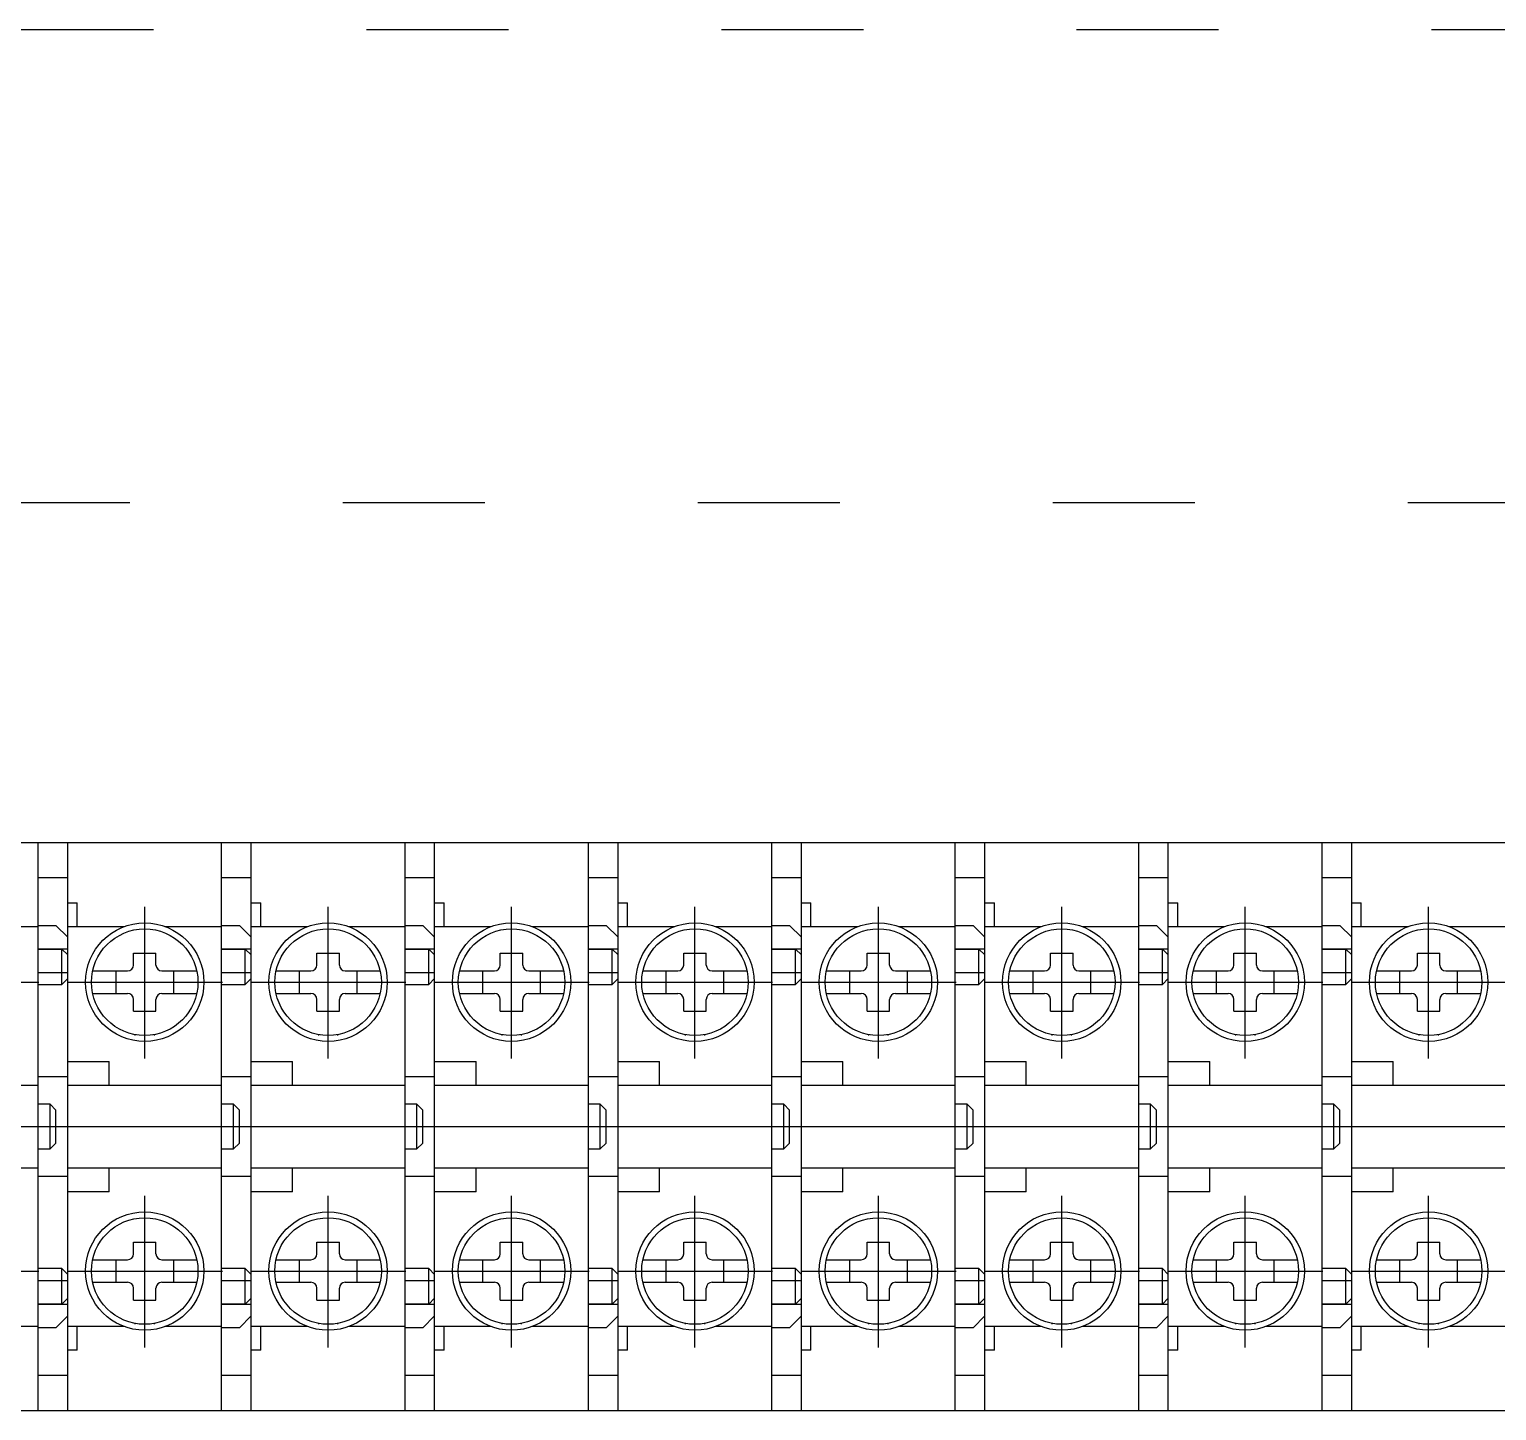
# Model space of a CAD drawing. Header units: millimetres. Extents: x 14879 to 38758, y -20740 to 1136.
# Drawn here: x 35163.6 to 35287.6, y -7659.7 to -7543 of the extents above; entities that cross this region are included whole.
import ezdxf

# ---------------------------------------------------------------- set-up
doc = ezdxf.new("R2010")
doc.units = ezdxf.units.MM
doc.linetypes.add('ACAD_ISO03W100', pattern=[30, 12, -18])
doc.linetypes.add('CENTER', pattern=[50.8, 31.75, -6.35, 6.35, -6.35])

msp = doc.modelspace()

# ---------------------------------------------------------------- linework, layer by layer
at = {"color": 3}
for p, q in [((35148.88, -7611.69), (35164.38, -7611.69)), ((35164.38, -7659.69), (35164.38, -7611.69)), ((35164.38, -7611.69), (35179.88, -7611.69)), ((35164.38, -7659.69), (35164.38, -7611.69)), ((35166.88, -7632.19), (35166.88, -7611.69)), ((35179.88, -7659.69), (35179.88, -7611.69)), ((35179.88, -7611.69), (35195.38, -7611.69)), ((35179.88, -7659.69), (35179.88, -7611.69)), ((35182.38, -7632.19), (35182.38, -7611.69)), ((35195.38, -7659.69), (35195.38, -7611.69)), ((35195.38, -7611.69), (35210.88, -7611.69)), ((35195.38, -7659.69), (35195.38, -7611.69)), ((35197.88, -7632.19), (35197.88, -7611.69)), ((35210.88, -7659.69), (35210.88, -7611.69)), ((35210.88, -7611.69), (35226.38, -7611.69)), ((35210.88, -7659.69), (35210.88, -7611.69)), ((35213.38, -7632.19), (35213.38, -7611.69)), ((35226.38, -7659.69), (35226.38, -7611.69)), ((35226.38, -7611.69), (35241.88, -7611.69)), ((35226.38, -7659.69), (35226.38, -7611.69)), ((35228.88, -7632.19), (35228.88, -7611.69)), ((35241.88, -7659.69), (35241.88, -7611.69)), ((35241.88, -7611.69), (35257.38, -7611.69)), ((35241.88, -7659.69), (35241.88, -7611.69)), ((35244.38, -7632.19), (35244.38, -7611.69)), ((35257.38, -7659.69), (35257.38, -7611.69)), ((35257.38, -7611.69), (35272.88, -7611.69)), ((35257.38, -7659.69), (35257.38, -7611.69)), ((35259.88, -7632.19), (35259.88, -7611.69)), ((35272.88, -7659.69), (35272.88, -7611.69)), ((35272.88, -7611.69), (35288.38, -7611.69)), ((35272.88, -7659.69), (35272.88, -7611.69)), ((35275.38, -7632.19), (35275.38, -7611.69)), ((35166.88, -7614.68), (35164.38, -7614.68)), ((35182.38, -7614.68), (35179.88, -7614.68)), ((35197.88, -7614.68), (35195.38, -7614.68)), ((35213.38, -7614.68), (35210.88, -7614.68)), ((35228.88, -7614.68), (35226.38, -7614.68)), ((35244.38, -7614.68), (35241.88, -7614.68)), ((35259.88, -7614.68), (35257.38, -7614.68)), ((35275.38, -7614.68), (35272.88, -7614.68)), ((35166.88, -7616.79), (35167.68, -7616.79)), ((35167.68, -7618.79), (35167.68, -7616.79)), ((35182.38, -7616.79), (35183.18, -7616.79)), ((35183.18, -7618.79), (35183.18, -7616.79)), ((35197.88, -7616.79), (35198.68, -7616.79)), ((35198.68, -7618.79), (35198.68, -7616.79)), ((35213.38, -7616.79), (35214.18, -7616.79)), ((35214.18, -7618.79), (35214.18, -7616.79)), ((35228.88, -7616.79), (35229.68, -7616.79)), ((35229.68, -7618.79), (35229.68, -7616.79)), ((35244.38, -7616.79), (35245.18, -7616.79)), ((35245.18, -7618.79), (35245.18, -7616.79)), ((35259.88, -7616.79), (35260.68, -7616.79)), ((35260.68, -7618.79), (35260.68, -7616.79)), ((35275.38, -7616.79), (35276.18, -7616.79)), ((35276.18, -7618.79), (35276.18, -7616.79)), ((35159.59, -7618.79), (35164.38, -7618.79)), ((35164.38, -7618.69), (35165.88, -7618.69)), ((35166.88, -7619.69), (35165.88, -7618.69)), ((35166.88, -7618.79), (35171.67, -7618.79)), ((35166.88, -7651.69), (35166.88, -7619.69)), ((35175.09, -7618.79), (35179.88, -7618.79)), ((35179.88, -7618.69), (35181.38, -7618.69)), ((35182.38, -7619.69), (35181.38, -7618.69)), ((35182.38, -7618.79), (35187.17, -7618.79)), ((35182.38, -7651.69), (35182.38, -7619.69)), ((35190.59, -7618.79), (35195.38, -7618.79)), ((35195.38, -7618.69), (35196.88, -7618.69)), ((35197.88, -7619.69), (35196.88, -7618.69)), ((35197.88, -7618.79), (35202.67, -7618.79)), ((35197.88, -7651.69), (35197.88, -7619.69)), ((35206.09, -7618.79), (35210.88, -7618.79)), ((35210.88, -7618.69), (35212.38, -7618.69)), ((35213.38, -7619.69), (35212.38, -7618.69)), ((35213.38, -7618.79), (35218.17, -7618.79)), ((35213.38, -7651.69), (35213.38, -7619.69)), ((35221.59, -7618.79), (35226.38, -7618.79)), ((35226.38, -7618.69), (35227.88, -7618.69)), ((35228.88, -7619.69), (35227.88, -7618.69)), ((35228.88, -7618.79), (35233.67, -7618.79)), ((35228.88, -7651.69), (35228.88, -7619.69)), ((35237.09, -7618.79), (35241.88, -7618.79)), ((35241.88, -7618.69), (35243.38, -7618.69)), ((35244.38, -7619.69), (35243.38, -7618.69)), ((35244.38, -7618.79), (35249.17, -7618.79)), ((35244.38, -7651.69), (35244.38, -7619.69)), ((35252.59, -7618.79), (35257.38, -7618.79)), ((35257.38, -7618.69), (35258.88, -7618.69)), ((35259.88, -7619.69), (35258.88, -7618.69)), ((35259.88, -7618.79), (35264.67, -7618.79)), ((35259.88, -7651.69), (35259.88, -7619.69)), ((35268.09, -7618.79), (35272.88, -7618.79)), ((35272.88, -7618.69), (35274.38, -7618.69)), ((35275.38, -7619.69), (35274.38, -7618.69)), ((35275.38, -7618.79), (35280.17, -7618.79)), ((35275.38, -7651.69), (35275.38, -7619.69)), ((35283.59, -7618.79), (35288.38, -7618.79)), ((35164.38, -7620.69), (35166.38, -7620.69)), ((35166.88, -7620.69), (35164.38, -7620.69)), ((35166.38, -7623.69), (35166.38, -7620.69)), ((35166.38, -7620.69), (35166.88, -7621.19)), ((35179.88, -7620.69), (35181.88, -7620.69)), ((35182.38, -7620.69), (35179.88, -7620.69)), ((35181.88, -7623.69), (35181.88, -7620.69)), ((35181.88, -7620.69), (35182.38, -7621.19)), ((35195.38, -7620.69), (35197.38, -7620.69)), ((35197.88, -7620.69), (35195.38, -7620.69)), ((35197.38, -7623.69), (35197.38, -7620.69)), ((35197.38, -7620.69), (35197.88, -7621.19)), ((35210.88, -7620.69), (35212.88, -7620.69)), ((35213.38, -7620.69), (35210.88, -7620.69)), ((35212.88, -7623.69), (35212.88, -7620.69)), ((35212.88, -7620.69), (35213.38, -7621.19)), ((35226.38, -7620.69), (35228.38, -7620.69)), ((35228.88, -7620.69), (35226.38, -7620.69)), ((35228.38, -7623.69), (35228.38, -7620.69)), ((35228.38, -7620.69), (35228.88, -7621.19)), ((35241.88, -7620.69), (35243.88, -7620.69)), ((35244.38, -7620.69), (35241.88, -7620.69)), ((35243.88, -7623.69), (35243.88, -7620.69)), ((35243.88, -7620.69), (35244.38, -7621.19)), ((35257.38, -7620.69), (35259.38, -7620.69)), ((35259.88, -7620.69), (35257.38, -7620.69)), ((35259.38, -7623.69), (35259.38, -7620.69)), ((35259.38, -7620.69), (35259.88, -7621.19)), ((35272.88, -7620.69), (35274.88, -7620.69)), ((35275.38, -7620.69), (35272.88, -7620.69)), ((35274.88, -7623.69), (35274.88, -7620.69)), ((35274.88, -7620.69), (35275.38, -7621.19)), ((35172.43, -7621.04), (35174.33, -7621.04)), ((35172.43, -7622.04), (35172.43, -7621.04)), ((35174.33, -7622.04), (35174.33, -7621.04)), ((35187.93, -7621.04), (35189.83, -7621.04)), ((35187.93, -7622.04), (35187.93, -7621.04)), ((35189.83, -7622.04), (35189.83, -7621.04)), ((35203.43, -7621.04), (35205.33, -7621.04)), ((35203.43, -7622.04), (35203.43, -7621.04)), ((35205.33, -7622.04), (35205.33, -7621.04)), ((35218.93, -7621.04), (35220.83, -7621.04)), ((35218.93, -7622.04), (35218.93, -7621.04)), ((35220.83, -7622.04), (35220.83, -7621.04)), ((35234.43, -7621.04), (35236.33, -7621.04)), ((35234.43, -7622.04), (35234.43, -7621.04)), ((35236.33, -7622.04), (35236.33, -7621.04)), ((35249.93, -7621.04), (35251.83, -7621.04)), ((35249.93, -7622.04), (35249.93, -7621.04)), ((35251.83, -7622.04), (35251.83, -7621.04)), ((35265.43, -7621.04), (35267.33, -7621.04)), ((35265.43, -7622.04), (35265.43, -7621.04)), ((35267.33, -7622.04), (35267.33, -7621.04)), ((35280.93, -7621.04), (35282.83, -7621.04)), ((35280.93, -7622.04), (35280.93, -7621.04)), ((35282.83, -7622.04), (35282.83, -7621.04)), ((35166.88, -7622.69), (35164.38, -7622.69)), ((35166.38, -7623.69), (35166.88, -7623.19)), ((35168.98, -7622.54), (35171.93, -7622.54)), ((35170.93, -7622.54), (35170.93, -7624.44)), ((35174.83, -7622.54), (35177.78, -7622.54)), ((35175.83, -7624.44), (35175.83, -7622.54)), ((35182.38, -7622.69), (35179.88, -7622.69)), ((35181.88, -7623.69), (35182.38, -7623.19)), ((35184.48, -7622.54), (35187.43, -7622.54)), ((35186.43, -7622.54), (35186.43, -7624.44)), ((35190.33, -7622.54), (35193.28, -7622.54)), ((35191.33, -7624.44), (35191.33, -7622.54)), ((35197.88, -7622.69), (35195.38, -7622.69)), ((35197.38, -7623.69), (35197.88, -7623.19)), ((35199.98, -7622.54), (35202.93, -7622.54)), ((35201.93, -7622.54), (35201.93, -7624.44)), ((35205.83, -7622.54), (35208.78, -7622.54)), ((35206.83, -7624.44), (35206.83, -7622.54)), ((35213.38, -7622.69), (35210.88, -7622.69)), ((35212.88, -7623.69), (35213.38, -7623.19)), ((35215.48, -7622.54), (35218.43, -7622.54)), ((35217.43, -7622.54), (35217.43, -7624.44)), ((35221.33, -7622.54), (35224.28, -7622.54)), ((35222.33, -7624.44), (35222.33, -7622.54)), ((35228.88, -7622.69), (35226.38, -7622.69)), ((35228.38, -7623.69), (35228.88, -7623.19)), ((35230.98, -7622.54), (35233.93, -7622.54)), ((35232.93, -7622.54), (35232.93, -7624.44)), ((35236.83, -7622.54), (35239.78, -7622.54)), ((35237.83, -7624.44), (35237.83, -7622.54)), ((35244.38, -7622.69), (35241.88, -7622.69)), ((35243.88, -7623.69), (35244.38, -7623.19)), ((35246.48, -7622.54), (35249.43, -7622.54)), ((35248.43, -7622.54), (35248.43, -7624.44)), ((35252.33, -7622.54), (35255.28, -7622.54)), ((35253.33, -7624.44), (35253.33, -7622.54)), ((35259.88, -7622.69), (35257.38, -7622.69)), ((35259.38, -7623.69), (35259.88, -7623.19)), ((35261.98, -7622.54), (35264.93, -7622.54)), ((35263.93, -7622.54), (35263.93, -7624.44)), ((35267.83, -7622.54), (35270.78, -7622.54)), ((35268.83, -7624.44), (35268.83, -7622.54)), ((35275.38, -7622.69), (35272.88, -7622.69)), ((35274.88, -7623.69), (35275.38, -7623.19)), ((35277.48, -7622.54), (35280.43, -7622.54)), ((35279.43, -7622.54), (35279.43, -7624.44)), ((35283.33, -7622.54), (35286.28, -7622.54)), ((35284.33, -7624.44), (35284.33, -7622.54)), ((35164.38, -7623.69), (35166.38, -7623.69)), ((35168.98, -7624.44), (35171.93, -7624.44)), ((35174.83, -7624.44), (35177.78, -7624.44)), ((35179.88, -7623.69), (35181.88, -7623.69)), ((35184.48, -7624.44), (35187.43, -7624.44)), ((35190.33, -7624.44), (35193.28, -7624.44)), ((35195.38, -7623.69), (35197.38, -7623.69)), ((35199.98, -7624.44), (35202.93, -7624.44)), ((35205.83, -7624.44), (35208.78, -7624.44)), ((35210.88, -7623.69), (35212.88, -7623.69)), ((35215.48, -7624.44), (35218.43, -7624.44)), ((35221.33, -7624.44), (35224.28, -7624.44)), ((35226.38, -7623.69), (35228.38, -7623.69)), ((35230.98, -7624.44), (35233.93, -7624.44)), ((35236.83, -7624.44), (35239.78, -7624.44)), ((35241.88, -7623.69), (35243.88, -7623.69)), ((35246.48, -7624.44), (35249.43, -7624.44)), ((35252.33, -7624.44), (35255.28, -7624.44)), ((35257.38, -7623.69), (35259.38, -7623.69)), ((35261.98, -7624.44), (35264.93, -7624.44)), ((35267.83, -7624.44), (35270.78, -7624.44)), ((35272.88, -7623.69), (35274.88, -7623.69)), ((35277.48, -7624.44), (35280.43, -7624.44)), ((35283.33, -7624.44), (35286.28, -7624.44)), ((35172.43, -7625.94), (35172.43, -7624.94)), ((35172.43, -7625.94), (35174.33, -7625.94)), ((35174.33, -7625.94), (35174.33, -7624.94)), ((35187.93, -7625.94), (35187.93, -7624.94)), ((35187.93, -7625.94), (35189.83, -7625.94)), ((35189.83, -7625.94), (35189.83, -7624.94)), ((35203.43, -7625.94), (35203.43, -7624.94)), ((35203.43, -7625.94), (35205.33, -7625.94)), ((35205.33, -7625.94), (35205.33, -7624.94)), ((35218.93, -7625.94), (35218.93, -7624.94)), ((35218.93, -7625.94), (35220.83, -7625.94)), ((35220.83, -7625.94), (35220.83, -7624.94)), ((35234.43, -7625.94), (35234.43, -7624.94)), ((35234.43, -7625.94), (35236.33, -7625.94)), ((35236.33, -7625.94), (35236.33, -7624.94)), ((35249.93, -7625.94), (35249.93, -7624.94)), ((35249.93, -7625.94), (35251.83, -7625.94)), ((35251.83, -7625.94), (35251.83, -7624.94)), ((35265.43, -7625.94), (35265.43, -7624.94)), ((35265.43, -7625.94), (35267.33, -7625.94)), ((35267.33, -7625.94), (35267.33, -7624.94)), ((35280.93, -7625.94), (35280.93, -7624.94)), ((35280.93, -7625.94), (35282.83, -7625.94)), ((35282.83, -7625.94), (35282.83, -7624.94)), ((35172.58, -7627.99), (35172.58, -7627.91)), ((35174.18, -7627.91), (35174.18, -7627.99)), ((35188.08, -7627.99), (35188.08, -7627.91)), ((35189.68, -7627.91), (35189.68, -7627.99)), ((35203.58, -7627.99), (35203.58, -7627.91)), ((35205.18, -7627.91), (35205.18, -7627.99)), ((35219.08, -7627.99), (35219.08, -7627.91)), ((35220.68, -7627.91), (35220.68, -7627.99)), ((35234.58, -7627.99), (35234.58, -7627.91)), ((35236.18, -7627.91), (35236.18, -7627.99)), ((35250.08, -7627.99), (35250.08, -7627.91)), ((35251.68, -7627.91), (35251.68, -7627.99)), ((35265.58, -7627.99), (35265.58, -7627.91)), ((35267.18, -7627.91), (35267.18, -7627.99)), ((35281.08, -7627.99), (35281.08, -7627.91)), ((35282.68, -7627.91), (35282.68, -7627.99)), ((35166.88, -7630.19), (35170.38, -7630.19)), ((35170.38, -7632.19), (35170.38, -7630.19)), ((35182.38, -7630.19), (35185.88, -7630.19)), ((35185.88, -7632.19), (35185.88, -7630.19)), ((35197.88, -7630.19), (35201.38, -7630.19)), ((35201.38, -7632.19), (35201.38, -7630.19)), ((35213.38, -7630.19), (35216.88, -7630.19)), ((35216.88, -7632.19), (35216.88, -7630.19)), ((35228.88, -7630.19), (35232.38, -7630.19)), ((35232.38, -7632.19), (35232.38, -7630.19)), ((35244.38, -7630.19), (35247.88, -7630.19)), ((35247.88, -7632.19), (35247.88, -7630.19)), ((35259.88, -7630.19), (35263.38, -7630.19)), ((35263.38, -7632.19), (35263.38, -7630.19)), ((35275.38, -7630.19), (35278.88, -7630.19)), ((35278.88, -7632.19), (35278.88, -7630.19)), ((35166.88, -7631.49), (35164.38, -7631.49)), ((35182.38, -7631.49), (35179.88, -7631.49)), ((35197.88, -7631.49), (35195.38, -7631.49)), ((35213.38, -7631.49), (35210.88, -7631.49)), ((35228.88, -7631.49), (35226.38, -7631.49)), ((35244.38, -7631.49), (35241.88, -7631.49)), ((35259.88, -7631.49), (35257.38, -7631.49)), ((35275.38, -7631.49), (35272.88, -7631.49)), ((35151.38, -7632.19), (35164.38, -7632.19)), ((35166.88, -7632.19), (35179.88, -7632.19)), ((35182.38, -7632.19), (35195.38, -7632.19)), ((35197.88, -7632.19), (35210.88, -7632.19)), ((35213.38, -7632.19), (35226.38, -7632.19)), ((35228.88, -7632.19), (35241.88, -7632.19)), ((35244.38, -7632.19), (35257.38, -7632.19)), ((35259.88, -7632.19), (35272.88, -7632.19)), ((35275.38, -7632.19), (35288.38, -7632.19)), ((35165.38, -7633.79), (35164.38, -7633.79)), ((35165.38, -7637.58), (35165.38, -7633.79)), ((35165.38, -7633.79), (35165.88, -7634.29)), ((35165.88, -7637.08), (35165.88, -7634.29)), ((35180.88, -7633.79), (35179.88, -7633.79)), ((35180.88, -7637.58), (35180.88, -7633.79)), ((35180.88, -7633.79), (35181.38, -7634.29)), ((35181.38, -7637.08), (35181.38, -7634.29)), ((35196.38, -7633.79), (35195.38, -7633.79)), ((35196.38, -7637.58), (35196.38, -7633.79)), ((35196.38, -7633.79), (35196.88, -7634.29)), ((35196.88, -7637.08), (35196.88, -7634.29)), ((35211.88, -7633.79), (35210.88, -7633.79)), ((35211.88, -7637.58), (35211.88, -7633.79)), ((35211.88, -7633.79), (35212.38, -7634.29)), ((35212.38, -7637.08), (35212.38, -7634.29)), ((35227.38, -7633.79), (35226.38, -7633.79)), ((35227.38, -7637.58), (35227.38, -7633.79)), ((35227.38, -7633.79), (35227.88, -7634.29)), ((35227.88, -7637.08), (35227.88, -7634.29)), ((35242.88, -7633.79), (35241.88, -7633.79)), ((35242.88, -7637.58), (35242.88, -7633.79)), ((35242.88, -7633.79), (35243.38, -7634.29)), ((35243.38, -7637.08), (35243.38, -7634.29)), ((35258.38, -7633.79), (35257.38, -7633.79)), ((35258.38, -7637.58), (35258.38, -7633.79)), ((35258.38, -7633.79), (35258.88, -7634.29)), ((35258.88, -7637.08), (35258.88, -7634.29)), ((35273.88, -7633.79), (35272.88, -7633.79)), ((35273.88, -7637.58), (35273.88, -7633.79)), ((35273.88, -7633.79), (35274.38, -7634.29)), ((35274.38, -7637.08), (35274.38, -7634.29)), ((35165.88, -7637.08), (35165.38, -7637.58)), ((35181.38, -7637.08), (35180.88, -7637.58)), ((35196.88, -7637.08), (35196.38, -7637.58)), ((35212.38, -7637.08), (35211.88, -7637.58)), ((35227.88, -7637.08), (35227.38, -7637.58)), ((35243.38, -7637.08), (35242.88, -7637.58)), ((35258.88, -7637.08), (35258.38, -7637.58)), ((35274.38, -7637.08), (35273.88, -7637.58)), ((35164.38, -7637.58), (35165.38, -7637.58)), ((35179.88, -7637.58), (35180.88, -7637.58)), ((35195.38, -7637.58), (35196.38, -7637.58)), ((35210.88, -7637.58), (35211.88, -7637.58)), ((35226.38, -7637.58), (35227.38, -7637.58)), ((35241.88, -7637.58), (35242.88, -7637.58)), ((35257.38, -7637.58), (35258.38, -7637.58)), ((35272.88, -7637.58), (35273.88, -7637.58)), ((35164.38, -7639.19), (35151.38, -7639.19)), ((35179.88, -7639.19), (35166.88, -7639.19)), ((35166.88, -7659.69), (35166.88, -7639.19)), ((35170.38, -7641.19), (35170.38, -7639.19)), ((35195.38, -7639.19), (35182.38, -7639.19)), ((35182.38, -7659.69), (35182.38, -7639.19)), ((35185.88, -7641.19), (35185.88, -7639.19)), ((35210.88, -7639.19), (35197.88, -7639.19)), ((35197.88, -7659.69), (35197.88, -7639.19)), ((35201.38, -7641.19), (35201.38, -7639.19)), ((35226.38, -7639.19), (35213.38, -7639.19)), ((35213.38, -7659.69), (35213.38, -7639.19)), ((35216.88, -7641.19), (35216.88, -7639.19)), ((35241.88, -7639.19), (35228.88, -7639.19)), ((35228.88, -7659.69), (35228.88, -7639.19)), ((35232.38, -7641.19), (35232.38, -7639.19)), ((35257.38, -7639.19), (35244.38, -7639.19)), ((35244.38, -7659.69), (35244.38, -7639.19)), ((35247.88, -7641.19), (35247.88, -7639.19)), ((35272.88, -7639.19), (35259.88, -7639.19)), ((35259.88, -7659.69), (35259.88, -7639.19)), ((35263.38, -7641.19), (35263.38, -7639.19)), ((35288.38, -7639.19), (35275.38, -7639.19)), ((35275.38, -7659.69), (35275.38, -7639.19)), ((35278.88, -7641.19), (35278.88, -7639.19)), ((35164.38, -7639.89), (35166.88, -7639.89)), ((35179.88, -7639.89), (35182.38, -7639.89)), ((35195.38, -7639.89), (35197.88, -7639.89)), ((35210.88, -7639.89), (35213.38, -7639.89)), ((35226.38, -7639.89), (35228.88, -7639.89)), ((35241.88, -7639.89), (35244.38, -7639.89)), ((35257.38, -7639.89), (35259.88, -7639.89)), ((35272.88, -7639.89), (35275.38, -7639.89)), ((35170.38, -7641.19), (35166.88, -7641.19)), ((35185.88, -7641.19), (35182.38, -7641.19)), ((35201.38, -7641.19), (35197.88, -7641.19)), ((35216.88, -7641.19), (35213.38, -7641.19)), ((35232.38, -7641.19), (35228.88, -7641.19)), ((35247.88, -7641.19), (35244.38, -7641.19)), ((35263.38, -7641.19), (35259.88, -7641.19)), ((35278.88, -7641.19), (35275.38, -7641.19)), ((35172.43, -7645.44), (35174.33, -7645.44)), ((35172.43, -7646.44), (35172.43, -7645.44)), ((35174.33, -7646.44), (35174.33, -7645.44)), ((35187.93, -7645.44), (35189.83, -7645.44)), ((35187.93, -7646.44), (35187.93, -7645.44)), ((35189.83, -7646.44), (35189.83, -7645.44)), ((35203.43, -7645.44), (35205.33, -7645.44)), ((35203.43, -7646.44), (35203.43, -7645.44)), ((35205.33, -7646.44), (35205.33, -7645.44)), ((35218.93, -7645.44), (35220.83, -7645.44)), ((35218.93, -7646.44), (35218.93, -7645.44)), ((35220.83, -7646.44), (35220.83, -7645.44)), ((35234.43, -7645.44), (35236.33, -7645.44)), ((35234.43, -7646.44), (35234.43, -7645.44)), ((35236.33, -7646.44), (35236.33, -7645.44)), ((35249.93, -7645.44), (35251.83, -7645.44)), ((35249.93, -7646.44), (35249.93, -7645.44)), ((35251.83, -7646.44), (35251.83, -7645.44)), ((35265.43, -7645.44), (35267.33, -7645.44)), ((35265.43, -7646.44), (35265.43, -7645.44)), ((35267.33, -7646.44), (35267.33, -7645.44)), ((35280.93, -7645.44), (35282.83, -7645.44)), ((35280.93, -7646.44), (35280.93, -7645.44)), ((35282.83, -7646.44), (35282.83, -7645.44)), ((35168.98, -7646.94), (35171.93, -7646.94)), ((35170.93, -7646.94), (35170.93, -7648.84)), ((35174.83, -7646.94), (35177.78, -7646.94)), ((35175.83, -7648.84), (35175.83, -7646.94)), ((35184.48, -7646.94), (35187.43, -7646.94)), ((35186.43, -7646.94), (35186.43, -7648.84)), ((35190.33, -7646.94), (35193.28, -7646.94)), ((35191.33, -7648.84), (35191.33, -7646.94)), ((35199.98, -7646.94), (35202.93, -7646.94)), ((35201.93, -7646.94), (35201.93, -7648.84)), ((35205.83, -7646.94), (35208.78, -7646.94)), ((35206.83, -7648.84), (35206.83, -7646.94)), ((35215.48, -7646.94), (35218.43, -7646.94)), ((35217.43, -7646.94), (35217.43, -7648.84)), ((35221.33, -7646.94), (35224.28, -7646.94)), ((35222.33, -7648.84), (35222.33, -7646.94)), ((35230.98, -7646.94), (35233.93, -7646.94)), ((35232.93, -7646.94), (35232.93, -7648.84)), ((35236.83, -7646.94), (35239.78, -7646.94)), ((35237.83, -7648.84), (35237.83, -7646.94)), ((35246.48, -7646.94), (35249.43, -7646.94)), ((35248.43, -7646.94), (35248.43, -7648.84)), ((35252.33, -7646.94), (35255.28, -7646.94)), ((35253.33, -7648.84), (35253.33, -7646.94)), ((35261.98, -7646.94), (35264.93, -7646.94)), ((35263.93, -7646.94), (35263.93, -7648.84)), ((35267.83, -7646.94), (35270.78, -7646.94)), ((35268.83, -7648.84), (35268.83, -7646.94)), ((35277.48, -7646.94), (35280.43, -7646.94)), ((35279.43, -7646.94), (35279.43, -7648.84)), ((35283.33, -7646.94), (35286.28, -7646.94)), ((35284.33, -7648.84), (35284.33, -7646.94)), ((35166.38, -7647.69), (35164.38, -7647.69)), ((35166.88, -7648.18), (35166.38, -7647.68)), ((35166.38, -7650.69), (35166.38, -7647.69)), ((35181.88, -7647.69), (35179.88, -7647.69)), ((35182.38, -7648.18), (35181.88, -7647.68)), ((35181.88, -7650.69), (35181.88, -7647.69)), ((35197.38, -7647.69), (35195.38, -7647.69)), ((35197.88, -7648.18), (35197.38, -7647.68)), ((35197.38, -7650.69), (35197.38, -7647.69)), ((35212.88, -7647.69), (35210.88, -7647.69)), ((35213.38, -7648.18), (35212.88, -7647.68)), ((35212.88, -7650.69), (35212.88, -7647.69)), ((35228.38, -7647.69), (35226.38, -7647.69)), ((35228.88, -7648.18), (35228.38, -7647.68)), ((35228.38, -7650.69), (35228.38, -7647.69)), ((35243.88, -7647.69), (35241.88, -7647.69)), ((35244.38, -7648.18), (35243.88, -7647.68)), ((35243.88, -7650.69), (35243.88, -7647.69)), ((35259.38, -7647.69), (35257.38, -7647.69)), ((35259.88, -7648.18), (35259.38, -7647.68)), ((35259.38, -7650.69), (35259.38, -7647.69)), ((35274.88, -7647.69), (35272.88, -7647.69)), ((35275.38, -7648.18), (35274.88, -7647.68)), ((35274.88, -7650.69), (35274.88, -7647.69)), ((35164.38, -7648.68), (35166.88, -7648.68)), ((35168.98, -7648.84), (35171.93, -7648.84)), ((35172.43, -7650.34), (35172.43, -7649.34)), ((35174.33, -7650.34), (35174.33, -7649.34)), ((35174.83, -7648.84), (35177.78, -7648.84)), ((35179.88, -7648.68), (35182.38, -7648.68)), ((35184.48, -7648.84), (35187.43, -7648.84)), ((35187.93, -7650.34), (35187.93, -7649.34)), ((35189.83, -7650.34), (35189.83, -7649.34)), ((35190.33, -7648.84), (35193.28, -7648.84)), ((35195.38, -7648.68), (35197.88, -7648.68)), ((35199.98, -7648.84), (35202.93, -7648.84)), ((35203.43, -7650.34), (35203.43, -7649.34)), ((35205.33, -7650.34), (35205.33, -7649.34)), ((35205.83, -7648.84), (35208.78, -7648.84)), ((35210.88, -7648.68), (35213.38, -7648.68)), ((35215.48, -7648.84), (35218.43, -7648.84)), ((35218.93, -7650.34), (35218.93, -7649.34)), ((35220.83, -7650.34), (35220.83, -7649.34)), ((35221.33, -7648.84), (35224.28, -7648.84)), ((35226.38, -7648.68), (35228.88, -7648.68)), ((35230.98, -7648.84), (35233.93, -7648.84)), ((35234.43, -7650.34), (35234.43, -7649.34)), ((35236.33, -7650.34), (35236.33, -7649.34)), ((35236.83, -7648.84), (35239.78, -7648.84)), ((35241.88, -7648.68), (35244.38, -7648.68)), ((35246.48, -7648.84), (35249.43, -7648.84)), ((35249.93, -7650.34), (35249.93, -7649.34)), ((35251.83, -7650.34), (35251.83, -7649.34)), ((35252.33, -7648.84), (35255.28, -7648.84)), ((35257.38, -7648.68), (35259.88, -7648.68)), ((35261.98, -7648.84), (35264.93, -7648.84)), ((35265.43, -7650.34), (35265.43, -7649.34)), ((35267.33, -7650.34), (35267.33, -7649.34)), ((35267.83, -7648.84), (35270.78, -7648.84)), ((35272.88, -7648.68), (35275.38, -7648.68)), ((35277.48, -7648.84), (35280.43, -7648.84)), ((35280.93, -7650.34), (35280.93, -7649.34)), ((35282.83, -7650.34), (35282.83, -7649.34)), ((35283.33, -7648.84), (35286.28, -7648.84)), ((35166.38, -7650.69), (35164.38, -7650.69)), ((35164.38, -7650.69), (35166.88, -7650.69)), ((35166.88, -7650.19), (35166.38, -7650.68)), ((35172.43, -7650.34), (35174.33, -7650.34)), ((35181.88, -7650.69), (35179.88, -7650.69)), ((35179.88, -7650.69), (35182.38, -7650.69)), ((35182.38, -7650.19), (35181.88, -7650.68)), ((35187.93, -7650.34), (35189.83, -7650.34)), ((35197.38, -7650.69), (35195.38, -7650.69)), ((35195.38, -7650.69), (35197.88, -7650.69)), ((35197.88, -7650.19), (35197.38, -7650.68)), ((35203.43, -7650.34), (35205.33, -7650.34)), ((35212.88, -7650.69), (35210.88, -7650.69)), ((35210.88, -7650.69), (35213.38, -7650.69)), ((35213.38, -7650.19), (35212.88, -7650.68)), ((35218.93, -7650.34), (35220.83, -7650.34)), ((35228.38, -7650.69), (35226.38, -7650.69)), ((35226.38, -7650.69), (35228.88, -7650.69)), ((35228.88, -7650.19), (35228.38, -7650.68)), ((35234.43, -7650.34), (35236.33, -7650.34)), ((35243.88, -7650.69), (35241.88, -7650.69)), ((35241.88, -7650.69), (35244.38, -7650.69)), ((35244.38, -7650.19), (35243.88, -7650.68)), ((35249.93, -7650.34), (35251.83, -7650.34)), ((35259.38, -7650.69), (35257.38, -7650.69)), ((35257.38, -7650.69), (35259.88, -7650.69)), ((35259.88, -7650.19), (35259.38, -7650.68)), ((35265.43, -7650.34), (35267.33, -7650.34)), ((35274.88, -7650.69), (35272.88, -7650.69)), ((35272.88, -7650.69), (35275.38, -7650.69)), ((35275.38, -7650.19), (35274.88, -7650.68)), ((35280.93, -7650.34), (35282.83, -7650.34)), ((35165.88, -7652.68), (35166.88, -7651.68)), ((35181.38, -7652.68), (35182.38, -7651.68)), ((35196.88, -7652.68), (35197.88, -7651.68)), ((35212.38, -7652.68), (35213.38, -7651.68)), ((35227.88, -7652.68), (35228.88, -7651.68)), ((35243.38, -7652.68), (35244.38, -7651.68)), ((35258.88, -7652.68), (35259.88, -7651.68)), ((35274.38, -7652.68), (35275.38, -7651.68)), ((35164.38, -7652.59), (35159.59, -7652.59)), ((35165.88, -7652.69), (35164.38, -7652.69)), ((35171.67, -7652.59), (35166.88, -7652.59)), ((35167.68, -7654.59), (35167.68, -7652.59)), ((35172.58, -7652.39), (35172.58, -7652.31)), ((35174.18, -7652.31), (35174.18, -7652.39)), ((35179.88, -7652.59), (35175.09, -7652.59)), ((35181.38, -7652.69), (35179.88, -7652.69)), ((35187.17, -7652.59), (35182.38, -7652.59)), ((35183.18, -7654.59), (35183.18, -7652.59)), ((35188.08, -7652.39), (35188.08, -7652.31)), ((35189.68, -7652.31), (35189.68, -7652.39)), ((35195.38, -7652.59), (35190.59, -7652.59)), ((35196.88, -7652.69), (35195.38, -7652.69)), ((35202.67, -7652.59), (35197.88, -7652.59)), ((35198.68, -7654.59), (35198.68, -7652.59)), ((35203.58, -7652.39), (35203.58, -7652.31)), ((35205.18, -7652.31), (35205.18, -7652.39)), ((35210.88, -7652.59), (35206.09, -7652.59)), ((35212.38, -7652.69), (35210.88, -7652.69)), ((35218.17, -7652.59), (35213.38, -7652.59)), ((35214.18, -7654.59), (35214.18, -7652.59)), ((35219.08, -7652.39), (35219.08, -7652.31)), ((35220.68, -7652.31), (35220.68, -7652.39)), ((35226.38, -7652.59), (35221.59, -7652.59)), ((35227.88, -7652.69), (35226.38, -7652.69)), ((35233.67, -7652.59), (35228.88, -7652.59)), ((35229.68, -7654.59), (35229.68, -7652.59)), ((35234.58, -7652.39), (35234.58, -7652.31)), ((35236.18, -7652.31), (35236.18, -7652.39)), ((35241.88, -7652.59), (35237.09, -7652.59)), ((35243.38, -7652.69), (35241.88, -7652.69)), ((35249.17, -7652.59), (35244.38, -7652.59)), ((35245.18, -7654.59), (35245.18, -7652.59)), ((35250.08, -7652.39), (35250.08, -7652.31)), ((35251.68, -7652.31), (35251.68, -7652.39)), ((35257.38, -7652.59), (35252.59, -7652.59)), ((35258.88, -7652.69), (35257.38, -7652.69)), ((35264.67, -7652.59), (35259.88, -7652.59)), ((35260.68, -7654.59), (35260.68, -7652.59)), ((35265.58, -7652.39), (35265.58, -7652.31)), ((35267.18, -7652.31), (35267.18, -7652.39)), ((35272.88, -7652.59), (35268.09, -7652.59)), ((35274.38, -7652.69), (35272.88, -7652.69)), ((35280.17, -7652.59), (35275.38, -7652.59)), ((35276.18, -7654.59), (35276.18, -7652.59)), ((35281.08, -7652.39), (35281.08, -7652.31)), ((35282.68, -7652.31), (35282.68, -7652.39)), ((35288.38, -7652.59), (35283.59, -7652.59)), ((35167.68, -7654.59), (35166.88, -7654.59)), ((35183.18, -7654.59), (35182.38, -7654.59)), ((35198.68, -7654.59), (35197.88, -7654.59)), ((35214.18, -7654.59), (35213.38, -7654.59)), ((35229.68, -7654.59), (35228.88, -7654.59)), ((35245.18, -7654.59), (35244.38, -7654.59)), ((35260.68, -7654.59), (35259.88, -7654.59)), ((35276.18, -7654.59), (35275.38, -7654.59)), ((35164.38, -7656.69), (35166.88, -7656.69)), ((35179.88, -7656.69), (35182.38, -7656.69)), ((35195.38, -7656.69), (35197.88, -7656.69)), ((35210.88, -7656.69), (35213.38, -7656.69)), ((35226.38, -7656.69), (35228.88, -7656.69)), ((35241.88, -7656.69), (35244.38, -7656.69)), ((35257.38, -7656.69), (35259.88, -7656.69)), ((35272.88, -7656.69), (35275.38, -7656.69)), ((35164.38, -7659.69), (35148.88, -7659.69)), ((35179.88, -7659.69), (35164.38, -7659.69)), ((35195.38, -7659.69), (35179.88, -7659.69)), ((35210.88, -7659.69), (35195.38, -7659.69)), ((35226.38, -7659.69), (35210.88, -7659.69)), ((35241.88, -7659.69), (35226.38, -7659.69)), ((35257.38, -7659.69), (35241.88, -7659.69)), ((35272.88, -7659.69), (35257.38, -7659.69)), ((35288.38, -7659.69), (35272.88, -7659.69))]:
    msp.add_line(p, q, dxfattribs=at)
at = {"color": 3, "linetype": 'CENTER'}
for p, q in [((35173.38, -7629.95), (35173.38, -7617.13)), ((35188.88, -7629.95), (35188.88, -7617.13)), ((35204.38, -7629.95), (35204.38, -7617.13)), ((35219.88, -7629.95), (35219.88, -7617.13)), ((35235.38, -7629.95), (35235.38, -7617.13)), ((35250.88, -7629.95), (35250.88, -7617.13)), ((35266.38, -7629.95), (35266.38, -7617.13)), ((35281.88, -7629.95), (35281.88, -7617.13)), ((35151.43, -7623.49), (35164.44, -7623.49)), ((35166.93, -7623.49), (35179.94, -7623.49)), ((35182.43, -7623.49), (35195.44, -7623.49)), ((35197.93, -7623.49), (35210.94, -7623.49)), ((35213.43, -7623.49), (35226.44, -7623.49)), ((35228.93, -7623.49), (35241.94, -7623.49)), ((35244.43, -7623.49), (35257.44, -7623.49)), ((35259.92, -7623.49), (35272.94, -7623.49)), ((35275.42, -7623.49), (35288.44, -7623.49)), ((35147.34, -7635.69), (35167.65, -7635.69)), ((35162.84, -7635.69), (35183.15, -7635.69)), ((35178.34, -7635.69), (35198.65, -7635.69)), ((35193.84, -7635.69), (35214.15, -7635.69)), ((35209.34, -7635.69), (35229.65, -7635.69)), ((35224.84, -7635.69), (35245.15, -7635.69)), ((35240.34, -7635.69), (35260.65, -7635.69)), ((35255.84, -7635.69), (35276.15, -7635.69)), ((35271.34, -7635.69), (35291.65, -7635.69)), ((35286.84, -7635.69), (35307.15, -7635.69)), ((35173.38, -7654.35), (35173.38, -7641.53)), ((35188.88, -7654.35), (35188.88, -7641.53)), ((35204.38, -7654.35), (35204.38, -7641.53)), ((35219.88, -7654.35), (35219.88, -7641.53)), ((35235.38, -7654.35), (35235.38, -7641.53)), ((35250.88, -7654.35), (35250.88, -7641.53)), ((35266.38, -7654.35), (35266.38, -7641.53)), ((35281.88, -7654.35), (35281.88, -7641.53)), ((35151.43, -7647.89), (35164.44, -7647.89)), ((35166.93, -7647.89), (35179.94, -7647.89)), ((35182.43, -7647.89), (35195.44, -7647.89)), ((35197.93, -7647.89), (35210.94, -7647.89)), ((35213.43, -7647.89), (35226.44, -7647.89)), ((35228.93, -7647.89), (35241.94, -7647.89)), ((35244.43, -7647.89), (35257.44, -7647.89)), ((35259.92, -7647.89), (35272.94, -7647.89)), ((35275.42, -7647.89), (35288.44, -7647.89))]:
    msp.add_line(p, q, dxfattribs=at)
at = {"color": 1, "linetype": 'ACAD_ISO03W100'}
msp.add_lwpolyline([(35012.11, -7583), (35012.11, -7543), (35622.12, -7543), (35622.12, -7583)], close=True, dxfattribs=at)
at = {"color": 3}
for centre, radius in [((35173.38, -7623.49), 5), ((35188.88, -7623.49), 5), ((35204.38, -7623.49), 5), ((35219.88, -7623.49), 5), ((35235.38, -7623.49), 5), ((35250.88, -7623.49), 5), ((35266.38, -7623.49), 5), ((35281.88, -7623.49), 5), ((35173.38, -7623.49), 4.5), ((35188.88, -7623.49), 4.5), ((35204.38, -7623.49), 4.5), ((35219.88, -7623.49), 4.5), ((35235.38, -7623.49), 4.5), ((35250.88, -7623.49), 4.5), ((35266.38, -7623.49), 4.5), ((35281.88, -7623.49), 4.5), ((35173.38, -7647.89), 5), ((35188.88, -7647.89), 5), ((35204.38, -7647.89), 5), ((35219.88, -7647.89), 5), ((35235.38, -7647.89), 5), ((35250.88, -7647.89), 5), ((35266.38, -7647.89), 5), ((35281.88, -7647.89), 5), ((35173.38, -7647.89), 4.5), ((35188.88, -7647.89), 4.5), ((35204.38, -7647.89), 4.5), ((35219.88, -7647.89), 4.5), ((35235.38, -7647.89), 4.5), ((35250.88, -7647.89), 4.5), ((35266.38, -7647.89), 4.5), ((35281.88, -7647.89), 4.5)]:
    msp.add_circle(centre, radius, dxfattribs=at)
for centre, start, end in [((35171.93, -7622.04), 270, 0), ((35174.83, -7622.04), 180, 270), ((35187.43, -7622.04), 270, 0), ((35190.33, -7622.04), 180, 270), ((35202.93, -7622.04), 270, 0), ((35205.83, -7622.04), 180, 270), ((35218.43, -7622.04), 270, 0), ((35221.33, -7622.04), 180, 270), ((35233.93, -7622.04), 270, 0), ((35236.83, -7622.04), 180, 270), ((35249.43, -7622.04), 270, 0), ((35252.33, -7622.04), 180, 270), ((35264.93, -7622.04), 270, 0), ((35267.83, -7622.04), 180, 270), ((35280.43, -7622.04), 270, 0), ((35283.33, -7622.04), 180, 270), ((35171.93, -7624.94), 0, 90), ((35174.83, -7624.94), 90, 180), ((35187.43, -7624.94), 0, 90), ((35190.33, -7624.94), 90, 180), ((35202.93, -7624.94), 0, 90), ((35205.83, -7624.94), 90, 180), ((35218.43, -7624.94), 0, 90), ((35221.33, -7624.94), 90, 180), ((35233.93, -7624.94), 0, 90), ((35236.83, -7624.94), 90, 180), ((35249.43, -7624.94), 0, 90), ((35252.33, -7624.94), 90, 180), ((35264.93, -7624.94), 0, 90), ((35267.83, -7624.94), 90, 180), ((35280.43, -7624.94), 0, 90), ((35283.33, -7624.94), 90, 180), ((35171.93, -7646.44), 270, 0), ((35174.83, -7646.44), 180, 270), ((35187.43, -7646.44), 270, 0), ((35190.33, -7646.44), 180, 270), ((35202.93, -7646.44), 270, 0), ((35205.83, -7646.44), 180, 270), ((35218.43, -7646.44), 270, 0), ((35221.33, -7646.44), 180, 270), ((35233.93, -7646.44), 270, 0), ((35236.83, -7646.44), 180, 270), ((35249.43, -7646.44), 270, 0), ((35252.33, -7646.44), 180, 270), ((35264.93, -7646.44), 270, 0), ((35267.83, -7646.44), 180, 270), ((35280.43, -7646.44), 270, 0), ((35283.33, -7646.44), 180, 270), ((35171.93, -7649.34), 0, 90), ((35174.83, -7649.34), 90, 180), ((35187.43, -7649.34), 0, 90), ((35190.33, -7649.34), 90, 180), ((35202.93, -7649.34), 0, 90), ((35205.83, -7649.34), 90, 180), ((35218.43, -7649.34), 0, 90), ((35221.33, -7649.34), 90, 180), ((35233.93, -7649.34), 0, 90), ((35236.83, -7649.34), 90, 180), ((35249.43, -7649.34), 0, 90), ((35252.33, -7649.34), 90, 180), ((35264.93, -7649.34), 0, 90), ((35267.83, -7649.34), 90, 180), ((35280.43, -7649.34), 0, 90), ((35283.33, -7649.34), 90, 180)]:
    msp.add_arc(centre, 0.5, start, end, dxfattribs=at)

doc.saveas('drawing.dxf')
